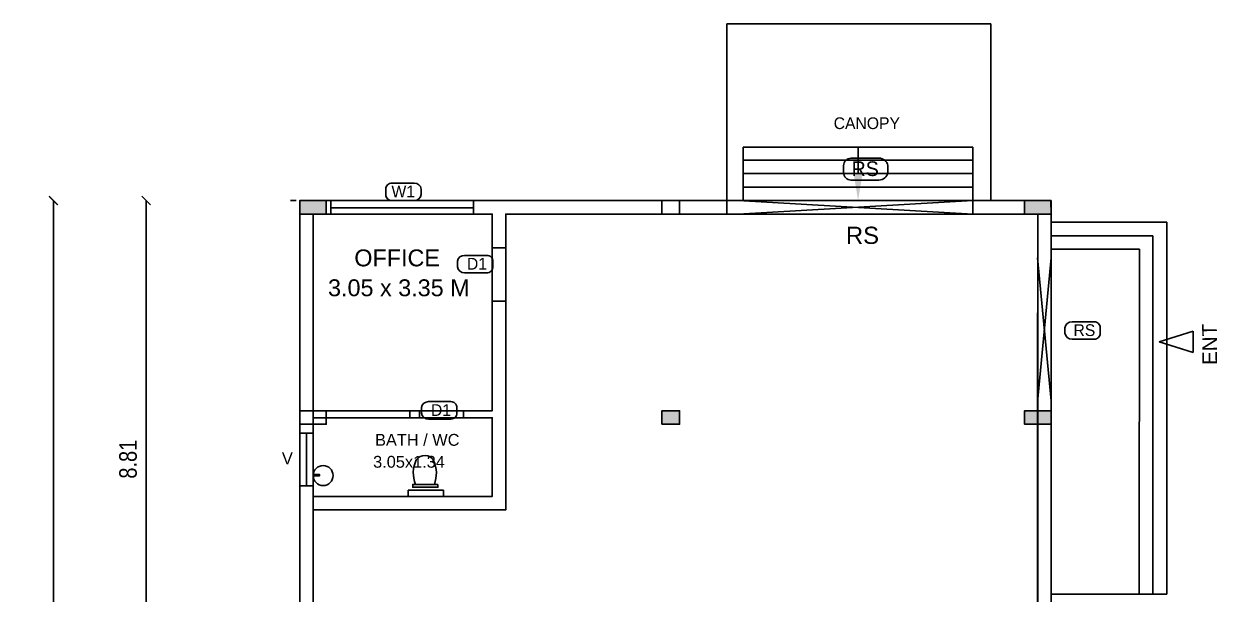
# Model space of a CAD drawing. Header units: metres. Extents: x -43 to 13391, y -52 to 4311.
# Drawn here: x 12728.08 to 12748.41, y 4039.05 to 4048.76 of the extents above; entities that cross this region are included whole.
import ezdxf
from ezdxf.enums import TextEntityAlignment as Align

# ---------------------------------------------------------------- set-up
doc = ezdxf.new("R2010")
doc.units = ezdxf.units.M
doc.header["$MEASUREMENT"] = 0
for name, pattern in [('ANIRUDHAN - RESI- EXE -GRD FLR PLAN-06.09.2012 (r1)$0$HIDDEN', [0.375, 0.25, -0.125]), ('DASHED', [0.75, 0.5, -0.25]), ('DOT2', [0.125, 0, -0.125])]:
    doc.linetypes.add(name, pattern=pattern)
for name, color, linetype in [('BLK_1_FLR_0_AC_ROOM_1', 117, 'Continuous'), ('BLK_1_FLR_0_CARPET_AREA', 10, 'Continuous'), ('BLK_1_FLR_0_REGULAR_ROOM_1', 117, 'Continuous'), ('BLK_1_FLR_0_WASH', 60, 'Continuous'), ('BLK_1_FLR_0_WATER_CLOSET', 7, 'Continuous'), ('COLUMN', 2, 'Continuous'), ('HATCH', 15, 'Continuous'), ('ID', 3, 'Continuous'), ('rm no', 57, 'Continuous'), ('STEPS', 233, 'Continuous'), ('TEXT1', 7, 'Continuous'), ('TURBOVENT', 16, 'Continuous'), ('WALL', 125, 'Continuous'), ('WATER_TANK_CALCULATION', 150, 'Continuous')]:
    doc.layers.add(name, color=color, linetype=linetype)
doc.layers.add('BLK_1_FLR_0_BLT_UP_AREA', color=1, linetype='Continuous', plot=False)
doc.styles.add('Arial Narrow3', font='ARIALN.TTF', dxfattribs={"width": 1.21, "height": 119.999997})
doc.styles.add('ID', font='GOTHIC.TTF', dxfattribs={"width": 0.85})
doc.styles.get("Standard").update_dxf_attribs({"font": 'arial.ttf'})
doc.styles.add('USA TEXT', font='GOTHIC.TTF')
doc.dimstyles.new('1-100-ID', dxfattribs={"dimtxt": 0.3, "dimasz": 0.15, "dimexe": 0.1, "dimexo": 0.06, "dimgap": 0.15, "dimtad": 1, "dimzin": 3, "dimdsep": 46, "dimtxsty": 'ID', "dimblk": 'ARCHTICK', "dimcen": 0, "dimclrd": 252, "dimclre": 252, "dimclrt": 3, "dimadec": 0, "dimazin": 0, "dimtfac": 1, "dimtix": 1, "dimtmove": 2, "dimatfit": 3, "dimldrblk": 'OPEN90', "dimfxl": 0, "dimtolj": 1, "dimtzin": 0, "dimarcsym": 0})

# ---------------------------------------------------------------- blocks, each defined once
blk = doc.blocks.new('win')
at = {"linetype": 'Continuous', "lineweight": -2}
for p, q in [((10965.072, 3431.67), (10964.842, 3431.67)), ((10964.957, 3431.67), (10964.957, 3429.238)), ((10964.842, 3429.238), (10965.072, 3429.238))]:
    blk.add_line(p, q, dxfattribs=at)
blk = doc.blocks.new('_ARCHTICK')
at = {"color": 0, "linetype": 'ByBlock', "const_width": 0.15}
blk.add_lwpolyline([(-0.5, -0.5), (0.5, 0.5)], dxfattribs=at)
blk = doc.blocks.new('*D41')
at = {"layer": 'Defpoints', "color": 0, "lineweight": -2, "ltscale": 400}
for p in [(12730.162, 4045.753), (12732.78, 4045.753), (12732.78, 4036.942)]:
    blk.add_point(p, dxfattribs=at)
at = {"layer": 'ID', "color": 252, "linetype": 'DOT2', "lineweight": -2, "ltscale": 400}
for p, q in [((12732.72, 4045.753), (12730.062, 4045.753)), ((12732.72, 4036.942), (12730.062, 4036.942))]:
    blk.add_line(p, q, dxfattribs=at)
at = {"layer": 'ID', "color": 252, "lineweight": -2, "ltscale": 400}
blk.add_line((12730.162, 4036.942), (12730.162, 4045.753), dxfattribs=at)
at = {"layer": 'ID', "color": 252, "lineweight": -2, "ltscale": 400, "xscale": 0.15, "yscale": 0.15, "zscale": 0.15}
for p, rotation in [((12730.162, 4045.753), 90), ((12730.162, 4036.942), 270)]:
    blk.add_blockref('_ARCHTICK', p, dxfattribs=dict(at, rotation=rotation))
at = {"layer": 'ID', "color": 3, "ltscale": 400, "insert": (12729.854, 4041.347), "char_height": 0.3, "attachment_point": 5, "rotation": 90, "style": 'ID'}
blk.add_mtext('\\A1;8.81', dxfattribs=at)
blk = doc.blocks.new('_Open90')
at = {"color": 0, "linetype": 'ByBlock', "lineweight": -2}
for p, q in [((0, 0), (-1, 0)), ((-0.5, 0.5), (0, 0)), ((0, 0), (-0.5, -0.5))]:
    blk.add_line(p, q, dxfattribs=at)
blk = doc.blocks.new('*D42')
at = {"layer": 'Defpoints', "color": 0, "lineweight": -2, "ltscale": 400}
for p in [(12728.582, 4045.753), (12732.78, 4045.753), (12732.78, 4027.473)]:
    blk.add_point(p, dxfattribs=at)
at = {"layer": 'ID', "color": 252, "linetype": 'DOT2', "lineweight": -2, "ltscale": 400}
for p, q in [((12732.72, 4045.753), (12728.482, 4045.753)), ((12732.72, 4027.473), (12728.482, 4027.473))]:
    blk.add_line(p, q, dxfattribs=at)
at = {"layer": 'ID', "color": 252, "lineweight": -2, "ltscale": 400}
blk.add_line((12728.582, 4027.473), (12728.582, 4045.753), dxfattribs=at)
at = {"layer": 'ID', "color": 252, "lineweight": -2, "ltscale": 400, "xscale": 0.15, "yscale": 0.15, "zscale": 0.15}
for p, rotation in [((12728.582, 4045.753), 90), ((12728.582, 4027.473), 270)]:
    blk.add_blockref('_ARCHTICK', p, dxfattribs=dict(at, rotation=rotation))
at = {"layer": 'ID', "color": 3, "ltscale": 400, "insert": (12728.275, 4036.613), "char_height": 0.3, "attachment_point": 5, "rotation": 90, "style": 'ID'}
blk.add_mtext('\\A1;18.28', dxfattribs=at)

msp = doc.modelspace()

# ---------------------------------------------------------------- hatches: boundary and pattern name
at = {"layer": 'HATCH', "linetype": 'Continuous'}
h = msp.add_hatch(color=0, dxfattribs=at)
h.dxf.hatch_style = 1
h.paths.add_polyline_path([(12733.23, 4045.753), (12732.78, 4045.753), (12732.78, 4045.523), (12733.23, 4045.523)])
at = {"layer": 'HATCH', "lineweight": -2}
h = msp.add_hatch(color=0, dxfattribs=at)
h.dxf.hatch_style = 1
h.paths.add_polyline_path([(12745.58, 4045.753), (12745.13, 4045.753), (12745.13, 4045.523), (12745.58, 4045.523)])
h = msp.add_hatch(color=0, dxfattribs=at)
h.dxf.hatch_style = 1
h.paths.add_polyline_path([(12745.58, 4042.173), (12745.13, 4042.173), (12745.13, 4041.943), (12745.58, 4041.943)])
at = {"layer": 'WATER_TANK_CALCULATION', "linetype": 'Continuous'}
h = msp.add_hatch(color=0, dxfattribs=at)
h.dxf.hatch_style = 1
h.paths.add_polyline_path([(12745.58, 4027.703), (12745.13, 4027.703), (12745.13, 4027.473), (12745.58, 4027.473)])
h.paths.add_polyline_path([(12741.113, 4033.814), (12741.611, 4031.879), (12742.609, 4032.136), (12742.111, 4034.071)], flags=9)
h.paths.add_polyline_path([(12734.777, 4041.96), (12735.239, 4041.96), (12735.239, 4042.26), (12734.777, 4042.26)], flags=9)
h.paths.add_polyline_path([(12735.908, 4044.721), (12736.369, 4044.721), (12736.369, 4045.021), (12735.908, 4045.021)], flags=9)
h.paths.add_polyline_path([(12732.043, 4030.837), (12732.473, 4030.837), (12732.473, 4030.991), (12732.043, 4030.991)], flags=9)
h.paths.add_polyline_path([(12732.116, 4031.204), (12732.422, 4031.204), (12732.422, 4031.365), (12732.116, 4031.365)], flags=9)
h.paths.add_polyline_path([(12731.9, 4031.049), (12732.576, 4031.049), (12732.576, 4031.21), (12731.9, 4031.21)], flags=9)
h.paths.add_polyline_path([(12731.938, 4032.155), (12732.368, 4032.155), (12732.368, 4032.308), (12731.938, 4032.308)], flags=9)
h.paths.add_polyline_path([(12732.012, 4032.522), (12732.318, 4032.522), (12732.318, 4032.683), (12732.012, 4032.683)], flags=9)
h.paths.add_polyline_path([(12731.796, 4032.367), (12732.471, 4032.367), (12732.471, 4032.528), (12731.796, 4032.528)], flags=9)
h.paths.add_polyline_path([(12730.027, 4029.132), (12730.603, 4029.132), (12730.603, 4029.286), (12730.027, 4029.286)], flags=9)
h.paths.add_polyline_path([(12729.962, 4029.257), (12730.638, 4029.257), (12730.638, 4029.418), (12729.962, 4029.418)], flags=9)
h.paths.add_polyline_path([(12730.139, 4029.392), (12730.445, 4029.392), (12730.445, 4029.553), (12730.139, 4029.553)], flags=9)
h.paths.add_polyline_path([(12731.694, 4029.294), (12732.299, 4029.294), (12732.299, 4029.455), (12731.694, 4029.455)], flags=9)
h.paths.add_polyline_path([(12731.644, 4029.422), (12732.319, 4029.422), (12732.319, 4029.584), (12731.644, 4029.584)], flags=9)
h.paths.add_polyline_path([(12731.82, 4029.558), (12732.126, 4029.558), (12732.126, 4029.719), (12731.82, 4029.719)], flags=9)
h.paths.add_polyline_path([(12731.803, 4034.104), (12732.39, 4034.104), (12732.39, 4034.274), (12731.803, 4034.274)], flags=9)
h.paths.add_polyline_path([(12731.622, 4034.243), (12732.354, 4034.243), (12732.354, 4034.418), (12731.622, 4034.418)], flags=9)
h.paths.add_polyline_path([(12731.915, 4034.392), (12732.247, 4034.392), (12732.247, 4034.567), (12731.915, 4034.567)], flags=9)
h.paths.add_polyline_path([(12731.475, 4031.076), (12731.475, 4031.537), (12731.175, 4031.537), (12731.175, 4031.076)], flags=9)
h.paths.add_polyline_path([(12731.475, 4032.746), (12731.475, 4033.207), (12731.175, 4033.207), (12731.175, 4032.746)], flags=9)
h.paths.add_polyline_path([(12731.475, 4034.416), (12731.475, 4034.877), (12731.175, 4034.877), (12731.175, 4034.416)], flags=9)
h.paths.add_polyline_path([(12730.389, 4029.896), (12730.851, 4029.896), (12730.851, 4030.196), (12730.389, 4030.196)], flags=9)
h.paths.add_polyline_path([(12731.475, 4036.086), (12731.475, 4036.547), (12731.175, 4036.547), (12731.175, 4036.086)], flags=9)
h.paths.add_polyline_path([(12744.165, 4038.403), (12744.165, 4035.235), (12744.579, 4035.235), (12744.579, 4038.403)], flags=9)
h.paths.add_polyline_path([(12731.776, 4035.942), (12732.362, 4035.942), (12732.362, 4036.113), (12731.776, 4036.113)], flags=9)
h.paths.add_polyline_path([(12731.595, 4036.081), (12732.326, 4036.081), (12732.326, 4036.256), (12731.595, 4036.256)], flags=9)
h.paths.add_polyline_path([(12731.888, 4036.23), (12732.22, 4036.23), (12732.22, 4036.405), (12731.888, 4036.405)], flags=9)
h.paths.add_polyline_path([(12731.919, 4028.807), (12731.457, 4028.807), (12731.457, 4028.507), (12731.919, 4028.507)], flags=9)
h.paths.add_polyline_path([(12735.34, 4035.54), (12741.649, 4035.54), (12741.649, 4036.325), (12735.34, 4036.325)], flags=9)
h.paths.add_polyline_path([(12735.343, 4036.407), (12739.974, 4036.407), (12739.974, 4037.176), (12735.343, 4037.176)], flags=9)
h.paths.add_polyline_path([(12733.977, 4041.148), (12735.303, 4041.148), (12735.303, 4041.455), (12733.977, 4041.455)], flags=9)
h.paths.add_polyline_path([(12734.01, 4041.521), (12735.552, 4041.521), (12735.552, 4041.833), (12734.01, 4041.833)], flags=9)
h.paths.add_polyline_path([(12733.187, 4044.045), (12735.747, 4044.045), (12735.747, 4044.485), (12733.187, 4044.485)], flags=9)
h.paths.add_polyline_path([(12733.633, 4044.553), (12735.242, 4044.553), (12735.242, 4044.999), (12733.633, 4044.999)], flags=9)
h.paths.add_polyline_path([(12742.009, 4044.933), (12742.725, 4044.933), (12742.725, 4045.388), (12742.009, 4045.388)], flags=9)
h = msp.add_hatch(color=0, dxfattribs=at)
h.dxf.hatch_style = 1
h.paths.add_polyline_path([(12733.01, 4027.703), (12732.78, 4027.703), (12732.78, 4027.473), (12733.01, 4027.473)])
h.paths.add_polyline_path([(12733.23, 4027.703), (12733.01, 4027.703), (12733.01, 4027.473), (12733.23, 4027.473)])
h.paths.add_polyline_path([(12734.777, 4041.96), (12735.239, 4041.96), (12735.239, 4042.26), (12734.777, 4042.26)], flags=9)
h.paths.add_polyline_path([(12735.908, 4044.721), (12736.369, 4044.721), (12736.369, 4045.021), (12735.908, 4045.021)], flags=9)
h.paths.add_polyline_path([(12744.165, 4038.403), (12744.165, 4035.235), (12744.579, 4035.235), (12744.579, 4038.403)], flags=9)
h.paths.add_polyline_path([(12735.34, 4035.54), (12741.649, 4035.54), (12741.649, 4036.325), (12735.34, 4036.325)], flags=9)
h.paths.add_polyline_path([(12735.343, 4036.407), (12739.974, 4036.407), (12739.974, 4037.176), (12735.343, 4037.176)], flags=9)
h.paths.add_polyline_path([(12733.977, 4041.148), (12735.303, 4041.148), (12735.303, 4041.455), (12733.977, 4041.455)], flags=9)
h.paths.add_polyline_path([(12734.01, 4041.521), (12735.552, 4041.521), (12735.552, 4041.833), (12734.01, 4041.833)], flags=9)
h.paths.add_polyline_path([(12733.187, 4044.045), (12735.747, 4044.045), (12735.747, 4044.485), (12733.187, 4044.485)], flags=9)
h.paths.add_polyline_path([(12733.633, 4044.553), (12735.242, 4044.553), (12735.242, 4044.999), (12733.633, 4044.999)], flags=9)
h.paths.add_polyline_path([(12742.009, 4044.933), (12742.725, 4044.933), (12742.725, 4045.388), (12742.009, 4045.388)], flags=9)
h = msp.add_hatch(color=0, dxfattribs=at)
h.dxf.hatch_style = 1
h.paths.add_polyline_path([(12739.25, 4042.173), (12738.95, 4042.173), (12738.95, 4041.943), (12739.25, 4041.943)])
h.paths.add_polyline_path([(12732.043, 4030.837), (12732.473, 4030.837), (12732.473, 4030.991), (12732.043, 4030.991)], flags=9)
h.paths.add_polyline_path([(12732.116, 4031.204), (12732.422, 4031.204), (12732.422, 4031.365), (12732.116, 4031.365)], flags=9)
h.paths.add_polyline_path([(12731.9, 4031.049), (12732.576, 4031.049), (12732.576, 4031.21), (12731.9, 4031.21)], flags=9)
h.paths.add_polyline_path([(12731.938, 4032.155), (12732.368, 4032.155), (12732.368, 4032.308), (12731.938, 4032.308)], flags=9)
h.paths.add_polyline_path([(12732.012, 4032.522), (12732.318, 4032.522), (12732.318, 4032.683), (12732.012, 4032.683)], flags=9)
h.paths.add_polyline_path([(12731.796, 4032.367), (12732.471, 4032.367), (12732.471, 4032.528), (12731.796, 4032.528)], flags=9)
h.paths.add_polyline_path([(12730.027, 4029.132), (12730.603, 4029.132), (12730.603, 4029.286), (12730.027, 4029.286)], flags=9)
h.paths.add_polyline_path([(12729.962, 4029.257), (12730.638, 4029.257), (12730.638, 4029.418), (12729.962, 4029.418)], flags=9)
h.paths.add_polyline_path([(12730.139, 4029.392), (12730.445, 4029.392), (12730.445, 4029.553), (12730.139, 4029.553)], flags=9)
h.paths.add_polyline_path([(12731.694, 4029.294), (12732.299, 4029.294), (12732.299, 4029.455), (12731.694, 4029.455)], flags=9)
h.paths.add_polyline_path([(12731.644, 4029.422), (12732.319, 4029.422), (12732.319, 4029.584), (12731.644, 4029.584)], flags=9)
h.paths.add_polyline_path([(12731.82, 4029.558), (12732.126, 4029.558), (12732.126, 4029.719), (12731.82, 4029.719)], flags=9)
h.paths.add_polyline_path([(12731.803, 4034.104), (12732.39, 4034.104), (12732.39, 4034.274), (12731.803, 4034.274)], flags=9)
h.paths.add_polyline_path([(12731.622, 4034.243), (12732.354, 4034.243), (12732.354, 4034.418), (12731.622, 4034.418)], flags=9)
h.paths.add_polyline_path([(12731.915, 4034.392), (12732.247, 4034.392), (12732.247, 4034.567), (12731.915, 4034.567)], flags=9)
h.paths.add_polyline_path([(12731.475, 4031.076), (12731.475, 4031.537), (12731.175, 4031.537), (12731.175, 4031.076)], flags=9)
h.paths.add_polyline_path([(12731.475, 4032.746), (12731.475, 4033.207), (12731.175, 4033.207), (12731.175, 4032.746)], flags=9)
h.paths.add_polyline_path([(12731.475, 4034.416), (12731.475, 4034.877), (12731.175, 4034.877), (12731.175, 4034.416)], flags=9)
h.paths.add_polyline_path([(12730.389, 4029.896), (12730.851, 4029.896), (12730.851, 4030.196), (12730.389, 4030.196)], flags=9)
h.paths.add_polyline_path([(12731.475, 4036.086), (12731.475, 4036.547), (12731.175, 4036.547), (12731.175, 4036.086)], flags=9)
h.paths.add_polyline_path([(12744.165, 4038.403), (12744.165, 4035.235), (12744.579, 4035.235), (12744.579, 4038.403)], flags=9)
h.paths.add_polyline_path([(12731.776, 4035.942), (12732.362, 4035.942), (12732.362, 4036.113), (12731.776, 4036.113)], flags=9)
h.paths.add_polyline_path([(12731.595, 4036.081), (12732.326, 4036.081), (12732.326, 4036.256), (12731.595, 4036.256)], flags=9)
h.paths.add_polyline_path([(12731.888, 4036.23), (12732.22, 4036.23), (12732.22, 4036.405), (12731.888, 4036.405)], flags=9)
h.paths.add_polyline_path([(12731.919, 4028.807), (12731.457, 4028.807), (12731.457, 4028.507), (12731.919, 4028.507)], flags=9)
h.paths.add_polyline_path([(12735.34, 4035.54), (12741.649, 4035.54), (12741.649, 4036.325), (12735.34, 4036.325)], flags=9)
h.paths.add_polyline_path([(12735.343, 4036.407), (12739.974, 4036.407), (12739.974, 4037.176), (12735.343, 4037.176)], flags=9)
h.paths.add_polyline_path([(12733.977, 4041.148), (12735.303, 4041.148), (12735.303, 4041.455), (12733.977, 4041.455)], flags=9)
h.paths.add_polyline_path([(12734.01, 4041.521), (12735.552, 4041.521), (12735.552, 4041.833), (12734.01, 4041.833)], flags=9)

# ---------------------------------------------------------------- linework, layer by layer
at = {"linetype": 'Continuous', "lineweight": -2}
for p, q in [((12744.249, 4046.663), (12740.335, 4046.663)), ((12740.335, 4046.663), (12742.292, 4046.663)), ((12745.58, 4045.753), (12732.78, 4045.753)), ((12732.78, 4045.753), (12732.78, 4040.713)), ((12732.78, 4045.753), (12733.23, 4045.753)), ((12733.23, 4045.753), (12733.23, 4045.523)), ((12738.95, 4045.753), (12738.95, 4045.523)), ((12739.25, 4045.753), (12739.25, 4045.523)), ((12740.055, 4045.762), (12740.055, 4045.523)), ((12745.58, 4045.753), (12745.13, 4045.753)), ((12745.13, 4045.753), (12745.13, 4045.523)), ((12745.13, 4045.753), (12745.13, 4045.523)), ((12736.06, 4045.523), (12733.01, 4045.523)), ((12733.01, 4045.523), (12733.01, 4042.173)), ((12733.01, 4045.523), (12736.06, 4045.523)), ((12736.06, 4045.523), (12736.06, 4045.045)), ((12745.13, 4045.523), (12736.29, 4045.523)), ((12745.58, 4045.523), (12742.3, 4045.523)), ((12745.35, 4045.523), (12742.3, 4045.523)), ((12745.58, 4045.523), (12745.58, 4042.173)), ((12745.58, 4045.523), (12745.58, 4042.473)), ((12736.058, 4044.135), (12736.06, 4042.173)), ((12736.29, 4044.135), (12736.29, 4040.483)), ((12745.58, 4042.243), (12745.58, 4039.193)), ((12734.657, 4042.173), (12733.01, 4042.173)), ((12733.23, 4042.173), (12733.23, 4041.943)), ((12734.657, 4042.053), (12733.23, 4042.053)), ((12734.657, 4042.173), (12734.657, 4042.053)), ((12736.06, 4042.173), (12735.567, 4042.173)), ((12735.567, 4042.173), (12735.567, 4042.053)), ((12736.06, 4042.053), (12735.567, 4042.053)), ((12736.06, 4042.053), (12736.06, 4040.713)), ((12738.95, 4042.173), (12738.95, 4041.943)), ((12739.25, 4042.173), (12739.25, 4041.943)), ((12745.13, 4042.173), (12745.13, 4041.943)), ((12733.01, 4041.943), (12733.01, 4040.713)), ((12733.01, 4041.943), (12733.01, 4040.713)), ((12745.58, 4041.943), (12745.58, 4038.593)), ((12733.01, 4040.713), (12736.06, 4040.713)), ((12733.01, 4040.483), (12733.01, 4038.593)), ((12733.01, 4040.483), (12736.29, 4040.483))]:
    msp.add_line(p, q, dxfattribs=at)
at = {"ltscale": 400}
msp.add_line((12745.58, 4045.753), (12745.58, 4027.473), dxfattribs=at)
at = {"lineweight": -2}
for p, q in [((12745.351, 4042.173), (12745.352, 4045.523)), ((12745.579, 4045.383), (12747.553, 4045.383)), ((12747.553, 4045.383), (12747.553, 4039.048)), ((12745.579, 4045.153), (12747.316, 4045.153)), ((12747.316, 4045.153), (12747.316, 4039.048)), ((12745.579, 4044.923), (12747.085, 4044.924)), ((12747.085, 4044.924), (12747.079, 4039.048)), ((12745.349, 4039.048), (12745.351, 4041.943)), ((12747.079, 4039.048), (12745.58, 4039.048))]:
    msp.add_line(p, q, dxfattribs=at)
at = {"color": 131, "lineweight": -2}
for p, q in [((12748.003, 4043.525), (12747.422, 4043.345)), ((12748.003, 4043.164), (12748.003, 4043.525)), ((12747.422, 4043.345), (12747.422, 4043.345)), ((12747.422, 4043.345), (12748.003, 4043.164)), ((12747.316, 4039.048), (12747.079, 4039.048)), ((12747.553, 4039.048), (12747.316, 4039.048))]:
    msp.add_line(p, q, dxfattribs=at)
at = {"linetype": 'DASHED', "lineweight": -2}
for p, q in [((12734.657, 4042.173), (12732.78, 4042.173)), ((12733.23, 4041.943), (12732.78, 4041.943))]:
    msp.add_line(p, q, dxfattribs=at)
at = {"linetype": 'Continuous'}
msp.add_line((12732.78, 4042.053), (12732.78, 4027.473), dxfattribs=at)
at = {"linetype": 'Continuous', "lineweight": -2}
msp.add_lwpolyline([(12742.292, 4046.203), (12742.292, 4046.663)], dxfattribs=at)
msp.add_solid([(12742.367, 4046.203), (12742.292, 4045.753), (12742.217, 4046.203)], dxfattribs=at)
at = {"layer": 'BLK_1_FLR_0_AC_ROOM_1', "color": 4}
msp.add_lwpolyline([(12733.01, 4045.523), (12736.06, 4045.523), (12736.06, 4042.173), (12733.01, 4042.173), (12733.01, 4045.523)], dxfattribs=at)
at = {"layer": 'BLK_1_FLR_0_BLT_UP_AREA', "color": 4, "linetype": 'Continuous', "lineweight": -2}
msp.add_lwpolyline([(12745.58, 4045.753), (12732.78, 4045.753), (12732.78, 4036.942), (12731.11, 4036.942), (12731.11, 4036.643), (12731.11, 4030.262), (12729.44, 4030.262), (12729.44, 4028.442), (12731.361, 4028.442), (12732.78, 4028.442), (12732.78, 4027.473), (12745.58, 4027.473)], close=True, dxfattribs=at)
at = {"layer": 'BLK_1_FLR_0_BLT_UP_AREA', "color": 45}
msp.add_lwpolyline([(12732.78, 4045.753), (12745.58, 4045.753), (12745.58, 4027.473), (12732.78, 4027.473), (12732.78, 4045.753)], dxfattribs=at)
at = {"layer": 'BLK_1_FLR_0_CARPET_AREA', "color": 14}
for points in [[(12733.01, 4045.523), (12736.06, 4045.523), (12736.06, 4044.947), (12736.29, 4044.947), (12736.29, 4045.523), (12745.352, 4045.523), (12745.351, 4042.173), (12745.13, 4042.173), (12745.13, 4041.943), (12745.351, 4041.943), (12745.349, 4038.593)], [(12733.01, 4038.593), (12733.01, 4040.483), (12736.29, 4040.483), (12736.29, 4044.037), (12736.058, 4044.037), (12736.058, 4042.173), (12735.567, 4042.173), (12735.567, 4042.053), (12736.06, 4042.053), (12736.06, 4040.713), (12733.01, 4040.713), (12733.01, 4041.943), (12733.23, 4041.943), (12733.23, 4042.053), (12734.817, 4042.053), (12734.817, 4042.173), (12733.01, 4042.173), (12733.01, 4045.523)]]:
    msp.add_lwpolyline(points, dxfattribs=at)
at = {"layer": 'BLK_1_FLR_0_REGULAR_ROOM_1', "color": 4}
msp.add_lwpolyline([(12733.01, 4040.483), (12736.29, 4040.483), (12736.29, 4045.523), (12745.352, 4045.523), (12745.35, 4027.703), (12733.01, 4027.703), (12733.01, 4040.483)], dxfattribs=at)
at = {"layer": 'BLK_1_FLR_0_WASH', "color": 60}
msp.add_lwpolyline([(12733.008, 4041.088), (12733.114, 4041.088), (12733.114, 4041.062), (12733.007, 4041.062), (12733.008, 4041.088)], dxfattribs=at)
msp.add_circle((12733.177, 4041.068), 0.17, dxfattribs=at)
at = {"layer": 'BLK_1_FLR_0_WATER_CLOSET', "color": 3}
msp.add_lwpolyline([(12736.06, 4042.053), (12733.23, 4042.053), (12733.23, 4041.943), (12733.01, 4041.943), (12733.01, 4040.713), (12736.06, 4040.713)], close=True, dxfattribs=at)
msp.add_lwpolyline([(12736.06, 4042.053), (12733.23, 4042.053), (12733.23, 4041.943), (12733.01, 4041.943), (12733.01, 4040.713), (12736.06, 4040.713)], close=True, dxfattribs=at)
at = {"layer": 'COLUMN', "ltscale": 400}
for points in [[(12732.78, 4045.523), (12732.78, 4045.753), (12733.23, 4045.753), (12733.23, 4045.523)], [(12738.95, 4045.523), (12738.95, 4045.753), (12739.25, 4045.753), (12739.25, 4045.523)], [(12745.13, 4045.523), (12745.13, 4045.753), (12745.58, 4045.753), (12745.58, 4045.523)], [(12738.95, 4041.943), (12738.95, 4042.173), (12739.25, 4042.173), (12739.25, 4041.943)], [(12745.13, 4041.943), (12745.13, 4042.173), (12745.58, 4042.173), (12745.58, 4041.943)]]:
    msp.add_lwpolyline(points, close=True, dxfattribs=at)
at = {"layer": 'ID', "color": 9, "linetype": 'ANIRUDHAN - RESI- EXE -GRD FLR PLAN-06.09.2012 (r1)$0$HIDDEN', "ltscale": 450}
for p, q in [((12740.249, 4045.753), (12744.249, 4045.523)), ((12744.249, 4045.753), (12740.249, 4045.523)), ((12745.58, 4044.774), (12745.35, 4042.317)), ((12745.58, 4042.342), (12745.35, 4044.774))]:
    msp.add_line(p, q, dxfattribs=at)
msp.add_lwpolyline([(12744.555, 4045.762), (12744.555, 4048.762), (12740.055, 4048.762), (12740.055, 4045.762)], dxfattribs=at)
at = {"layer": 'ID', "color": 8, "ltscale": 400}
for points in [[(12735.227, 4040.713), (12734.627, 4040.713), (12734.627, 4040.818), (12735.227, 4040.818)], [(12735.133, 4040.917), (12734.705, 4040.917), (12734.705, 4040.87), (12735.133, 4040.87)]]:
    msp.add_lwpolyline(points, close=True, dxfattribs=at)
for centre, radius, start, end in [((12734.909, 4041.233), 0.177, 31.1644, 144.6357), ((12735.245, 4041.107), 0.532, 154.5405, 200.9387), ((12734.575, 4041.107), 0.532, 339.0613, 24.1751)]:
    msp.add_arc(centre, radius, start, end, dxfattribs=at)
at = {"layer": 'rm no', "color": 205}
for points in [[(12742.044, 4046.289), (12742.044, 4046.347, -1), (12742.044, 4046.347, -0.415431), (12742.171, 4046.474), (12742.646, 4046.474, -0.378105), (12742.797, 4046.347), (12742.797, 4046.23, -0.377186), (12742.646, 4046.102), (12742.646, 4046.102), (12742.171, 4046.102, -0.414214), (12742.044, 4046.23), (12742.044, 4046.347)], [(12734.246, 4045.902), (12734.246, 4045.949, -1), (12734.246, 4045.949, -0.415431), (12734.348, 4046.05), (12734.728, 4046.05, -0.378105), (12734.849, 4045.949), (12734.849, 4045.855, -0.377186), (12734.728, 4045.753), (12734.728, 4045.753), (12734.348, 4045.753, -0.414214), (12734.246, 4045.855), (12734.246, 4045.949)], [(12736.069, 4044.671), (12736.069, 4044.718, 1), (12736.069, 4044.718, 0.415431), (12735.966, 4044.819), (12735.587, 4044.819, 0.378105), (12735.466, 4044.718), (12735.466, 4044.624, 0.377186), (12735.587, 4044.522), (12735.587, 4044.522), (12735.966, 4044.522, 0.414214), (12736.069, 4044.624), (12736.069, 4044.718)], [(12746.419, 4043.54), (12746.419, 4043.586, 1), (12746.419, 4043.586, 0.415431), (12746.317, 4043.688), (12745.937, 4043.688, 0.378105), (12745.816, 4043.586), (12745.816, 4043.493, 0.377186), (12745.937, 4043.391), (12745.937, 4043.391), (12746.317, 4043.391, 0.414214), (12746.419, 4043.493), (12746.419, 4043.586)], [(12735.456, 4042.179), (12735.456, 4042.225, 1), (12735.456, 4042.225, 0.415431), (12735.353, 4042.327), (12734.974, 4042.327, 0.378105), (12734.852, 4042.225), (12734.852, 4042.132, 0.377186), (12734.974, 4042.03), (12734.974, 4042.03), (12735.353, 4042.03, 0.414214), (12735.456, 4042.132), (12735.456, 4042.225)]]:
    msp.add_lwpolyline(points, format="xyb", dxfattribs=at)
at = {"layer": 'STEPS', "ltscale": 400}
for p, q in [((12740.335, 4046.663), (12740.335, 4045.753)), ((12744.249, 4045.753), (12744.249, 4046.663)), ((12744.249, 4046.443), (12740.335, 4046.443)), ((12744.249, 4046.213), (12740.335, 4046.213)), ((12744.249, 4045.983), (12740.335, 4045.983))]:
    msp.add_line(p, q, dxfattribs=at)
at = {"layer": 'TURBOVENT'}
for p, q in [((12733.01, 4041.793), (12732.78, 4041.793)), ((12732.895, 4041.793), (12732.895, 4040.892)), ((12732.78, 4040.892), (12733.01, 4040.892))]:
    msp.add_line(p, q, dxfattribs=at)
at = {"layer": 'WALL', "ltscale": 400}
for p, q in [((12740.055, 4045.753), (12732.78, 4045.753)), ((12732.78, 4045.753), (12732.78, 4040.713)), ((12740.055, 4045.523), (12740.055, 4045.753)), ((12745.577, 4045.753), (12744.249, 4045.753)), ((12744.249, 4045.753), (12744.249, 4045.523)), ((12745.577, 4045.753), (12745.58, 4045.523)), ((12733.01, 4045.523), (12733.01, 4040.713)), ((12733.01, 4045.523), (12736.06, 4045.523)), ((12736.06, 4045.523), (12736.06, 4044.947)), ((12740.055, 4045.523), (12736.29, 4045.523)), ((12736.29, 4045.523), (12736.29, 4044.947)), ((12745.58, 4045.523), (12744.249, 4045.523)), ((12736.06, 4044.947), (12736.29, 4044.947)), ((12736.06, 4044.037), (12736.06, 4042.173)), ((12736.06, 4044.037), (12736.29, 4044.037)), ((12736.29, 4044.037), (12736.29, 4040.483)), ((12734.817, 4042.173), (12732.78, 4042.173)), ((12732.78, 4042.053), (12732.78, 4027.473)), ((12734.817, 4042.173), (12733.01, 4042.173)), ((12733.01, 4042.053), (12733.01, 4027.473)), ((12734.817, 4042.053), (12733.01, 4042.053)), ((12734.817, 4042.053), (12734.817, 4042.173)), ((12734.817, 4042.053), (12734.817, 4042.173)), ((12736.06, 4042.173), (12735.567, 4042.173)), ((12735.567, 4042.173), (12735.567, 4042.053)), ((12735.567, 4042.173), (12736.06, 4042.173)), ((12735.567, 4042.173), (12735.567, 4042.053)), ((12736.06, 4042.053), (12735.567, 4042.053)), ((12735.567, 4042.053), (12736.06, 4042.053)), ((12736.06, 4042.053), (12736.06, 4040.713)), ((12745.349, 4039.048), (12745.351, 4042.173)), ((12745.351, 4042.173), (12745.58, 4042.173)), ((12745.58, 4042.173), (12745.58, 4027.473)), ((12733.01, 4040.713), (12736.06, 4040.713)), ((12733.01, 4040.483), (12736.29, 4040.483))]:
    msp.add_line(p, q, dxfattribs=at)
msp.add_lwpolyline([(12745.58, 4041.943), (12745.58, 4038.593)], dxfattribs=at)
at = {"layer": 'WATER_TANK_CALCULATION', "color": 0, "linetype": 'Continuous'}
for p, q in [((12745.58, 4045.753), (12739.25, 4045.753)), ((12744.249, 4045.753), (12744.249, 4045.523))]:
    msp.add_line(p, q, dxfattribs=at)

# ---------------------------------------------------------------- block references
at = {"layer": 'TURBOVENT', "rotation": 270}
msp.add_blockref('win', (9304.071, 15010.588), dxfattribs=at)

# ---------------------------------------------------------------- texts
at = {"linetype": 'ByBlock', "lineweight": -2, "style": 'Arial Narrow3', "width": 1.21}
msp.add_text('RS', height=0.2932, dxfattribs=at).set_placement((12742.367, 4045.014), align=Align.CENTER)
at = {"color": 0, "linetype": 'ByBlock'}
msp.add_text('ENT', height=0.25, rotation=90.5571, dxfattribs=at).set_placement((12748.407, 4043.303), align=Align.CENTER)
at = {"layer": 'rm no', "style": 'USA TEXT'}
for tag, height, p in [('CANOPY', 0.2, (12742.441, 4046.97)), ('RS', 0.25, (12742.413, 4046.17)), ('W1', 0.2, (12734.542, 4045.807)), ('D1', 0.2, (12735.798, 4044.576)), ('RS', 0.2, (12746.148, 4043.445)), ('D1', 0.2, (12735.185, 4042.084))]:
    msp.add_attdef(tag, text='L0-09W1', height=height, dxfattribs=at).set_placement(p, align=Align.CENTER)
at = {"layer": 'TEXT1', "linetype": 'ByBlock', "lineweight": -2, "style": 'Arial Narrow3', "width": 1.21}
for s, height, p in [('OFFICE', 0.2873, (12734.438, 4044.632)), ('3.05 x 3.35 M', 0.28732, (12734.467, 4044.123)), ('BATH / WC', 0.2009, (12734.781, 4041.576)), (' V', 0.2009, (12732.529, 4041.26)), ('3.05x1.34', 0.2009, (12734.64, 4041.202))]:
    msp.add_text(s, height=height, dxfattribs=at).set_placement(p, align=Align.CENTER)

# ---------------------------------------------------------------- dimensions: what is measured, and where the dimension line sits
at = {"layer": 'ID', "ltscale": 400}
for base, p1, picture, middle in [((12728.582, 4045.753), (12732.78, 4027.473), '*D42', (12728.275, 4036.613)), ((12730.162, 4045.753), (12732.78, 4036.942), '*D41', (12729.854, 4041.347))]:
    dim = msp.add_linear_dim(base=base, p1=p1, p2=(12732.78, 4045.753), angle=90, dimstyle='1-100-ID', dxfattribs=at)
    dim.commit()
    dim.dimension.update_dxf_attribs({"geometry": picture, "text_midpoint": middle})

doc.saveas('drawing.dxf')
